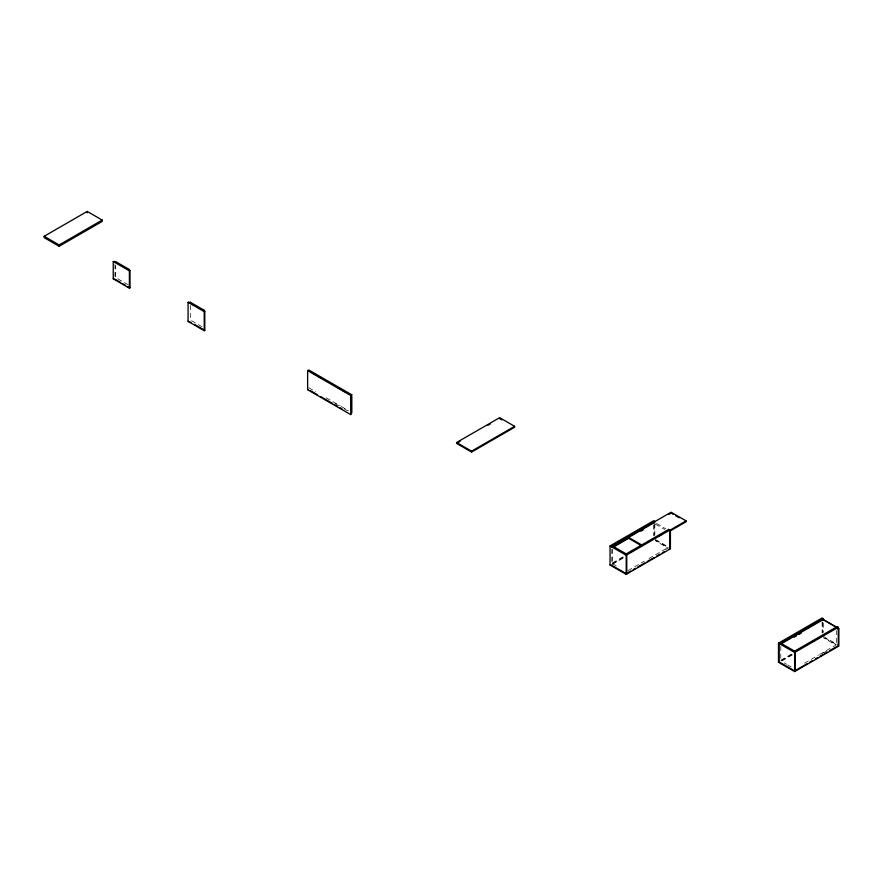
<?xml version="1.0" encoding="UTF-8"?>
<svg xmlns="http://www.w3.org/2000/svg" width="883" height="883" viewBox="0 0 883 883"><rect width="100%" height="100%" fill="white"/><g stroke="black" fill="none" stroke-linecap="round" stroke-linejoin="round"><path stroke-width="0.66" stroke-dasharray="4.42 3.31" d="M612.372 563.001L624.005 556.279M612.945 563.332L624.59 556.61M612.372 564.336L625.175 556.941M627.945 570.65L644.248 561.246M648.895 558.564L667.515 547.813M665.771 549.48L668.1 548.144L655.418 540.815M780.804 660.252L792.448 653.53M781.389 660.583L793.033 653.85M781.974 660.903L792.448 654.855M804.534 663.199L818.497 655.131M819.667 654.458L835.958 645.054L823.276 637.725M822.57 653.453L827.228 650.76M656.577 523.498L665.804 528.829M655.418 524.16L664.645 529.491M655.418 539.48L669.259 547.471M823.276 636.389L837.702 644.711M655.418 540.142L668.111 547.471M825.009 638.056L836.543 644.711L836.543 630.065M308.774 387.736L315.761 391.765M326.235 397.814L340.198 405.871M341.357 406.544L348.344 410.584M191.534 320.717L201.92 326.71M334.966 403.52L339.624 406.213M344.271 408.895L347.77 410.915M612.361 563.674L616.974 566.334M784.259 662.912L786.565 664.248M787.713 664.91L791.179 666.908M128.245 284.834L115.552 277.516L115.552 265.529M823.276 623.078L823.276 632.394M822.702 622.074L822.702 632.725M822.128 622.062L822.128 633.067M780.793 646.268L780.793 659.59M654.844 523.166L654.844 535.153M654.27 524.833L654.27 535.484M653.685 524.811L653.685 535.815M612.361 549.027L612.361 562.339M611.787 549.358L611.787 562.67M190.386 305.397L190.386 320.043M114.978 264.525L114.978 276.511"/><path stroke-width="1.32" d="M44.15 236.291L87.207 211.423L102.207 220.088L102.207 221.412L59.139 246.28L44.15 237.615L44.15 236.291L59.139 244.944L102.207 220.088M129.393 288.167L113.245 278.84L113.245 261.534L115.552 261.534L129.393 269.525L129.393 288.167L129.967 287.836L129.967 270.518L128.819 269.856L129.393 269.525M113.245 278.84L113.819 278.509M129.967 270.518L129.393 270.849L113.245 261.534M203.642 311.5L203.642 310.617L204.801 311.28L204.801 330.363L204.227 330.706L188.079 321.379L188.079 302.295L190.386 302.295L204.227 310.275L204.227 311.169M203.642 310.617L204.227 310.275M188.079 302.295L204.227 311.611L204.801 311.28M188.079 321.379L190.96 322.383M307.626 370.639L308.774 369.977L351.831 394.833L351.257 396.059L351.257 396.942L351.831 396.61L351.831 412.593L350.683 414.591L307.626 389.734L307.626 370.639L350.683 395.507L351.831 394.833M308.2 371.202L308.774 370.86M307.626 389.734L308.2 389.403M456.588 442.526L499.646 417.67L514.634 426.323L514.634 427.217L471.577 452.074L456.588 443.421L456.588 442.526L471.577 451.191L514.634 426.323M456.588 443.421L460.076 441.401M488.012 425.275L490.341 423.928M669.833 531.82L670.418 531.489L670.418 548.807L626.202 574.325L610.054 565.01L610.054 545.915L653.685 520.727L654.844 521.389L654.844 522.272L611.787 547.14M654.844 521.389L611.787 546.246L610.628 545.584M614.7 544.789L617.029 543.442M619.347 542.096L627.493 537.394M629.822 536.058L641.466 529.336M642.007 529.016L646.124 526.643M646.665 526.334L671.102 512.217L686.091 520.882L686.091 521.765L669.8 531.169M613.53 546.345L628.663 537.615M668.773 514.458L671.102 513.111L673.409 514.447M612.945 547.35L629.237 537.946M640.881 531.224L643.199 529.877M669.259 548.807L669.833 549.138L669.833 530.043L668.685 529.381L625.628 554.237L626.775 554.91L626.775 573.994L622.736 571.665M630.274 552.438L632.603 551.091M659.369 535.639L661.698 534.303M610.054 545.915L626.202 555.241L669.833 530.043M669.8 530.286L686.091 520.882M610.054 565.01L610.628 564.667L622.162 571.334M627.36 572.99L630.859 570.97M633.177 569.634L635.506 568.288M637.835 566.941L644.822 562.913M647.151 561.566L654.126 557.537M656.455 556.191L659.954 554.182M662.272 552.835L664.601 551.489M822.702 619.413L838.85 628.729L838.85 646.047L794.634 671.577L778.486 662.25L778.486 643.166L822.128 617.968L823.276 618.63L823.276 619.524L780.219 644.38L780.219 643.497L823.276 618.63M783.133 642.029L785.462 640.694M787.791 639.347L790.119 638.001M792.448 636.654L799.424 632.625M801.753 631.279L804.082 629.943M806.411 628.597L809.899 626.577M812.228 625.241L814.556 623.895M816.885 622.548L819.214 621.202M794.181 637.206L796.51 635.859M798.839 634.524L801.168 633.177M837.702 646.047L838.276 646.378L838.276 627.294L837.117 626.621L794.06 651.488L795.219 652.151L795.219 671.246L794.634 670.903M812.68 641.621L815.009 640.274M817.338 638.939L819.667 637.592M778.486 643.166L794.634 652.482L838.276 627.294M778.486 662.25L779.071 661.919L793.486 670.241M838.85 628.729L837.117 628.398M795.804 670.241L807.437 663.519M809.766 662.173L812.095 660.826M815.583 658.817L817.912 657.471M820.241 656.124L822.57 654.778M824.899 653.442L827.228 652.095M829.545 650.749L836.532 646.72M675.716 515.771L679.182 517.769M499.646 418.553L501.952 419.889M836.543 627.184L822.702 619.193L822.702 620.076M822.128 619.745L823.276 620.407M641.886 545.076L628.045 537.085L628.045 537.968L641.886 545.959M612.361 545.915L626.202 553.906M794.634 651.157L780.793 643.166L780.793 644.049M313.432 373.553L315.761 374.9M318.09 376.235L321.578 378.255M337.869 387.659L340.198 389.006M342.527 390.352L344.856 391.688M780.219 643.497L779.071 642.824L779.071 661.919M191.534 303.84L193.841 305.176M310.529 390.739L317.505 394.778M321.004 396.787L332.637 403.509M334.966 404.856L337.295 406.191M339.624 407.538L341.942 408.884M194.415 324.381L204.801 330.363M114.978 279.171L120.739 282.505M123.046 283.84L125.353 285.165M127.66 286.5L129.967 287.836M837.702 627.846L837.702 628.729M837.117 626.621L837.117 627.515M794.634 652.482L794.634 671.577M668.685 529.381L668.685 530.264M626.202 555.241L626.202 574.325M471.577 451.191L471.577 452.074M350.683 395.507L350.683 414.591M204.227 311.611L204.227 330.706M190.386 302.295L190.386 303.178M87.207 211.423L87.207 212.759M59.139 244.944L59.139 246.28"/></g></svg>
